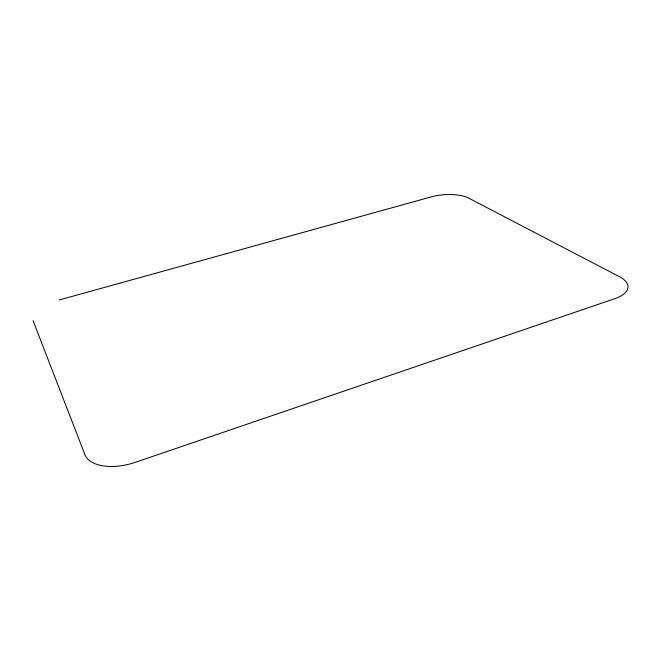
<?xml version="1.0" encoding="UTF-8"?>
<svg xmlns="http://www.w3.org/2000/svg" width="661" height="661" viewBox="0 0 661 661"><rect width="100%" height="100%" fill="white"/><g stroke="black" fill="none" stroke-linecap="round" stroke-linejoin="round"><path stroke-width="0.99" d="M59.126 299.995L431.17 196.912A27.646 10.163 -4 0 1 468.459 197.994L619.481 276.719A35.744 15.451 0.9 0 1 614.904 298.64L135.199 462.361A42.106 22.375 -15.8 0 1 84.889 454.594L33.05 320.61"/></g></svg>
